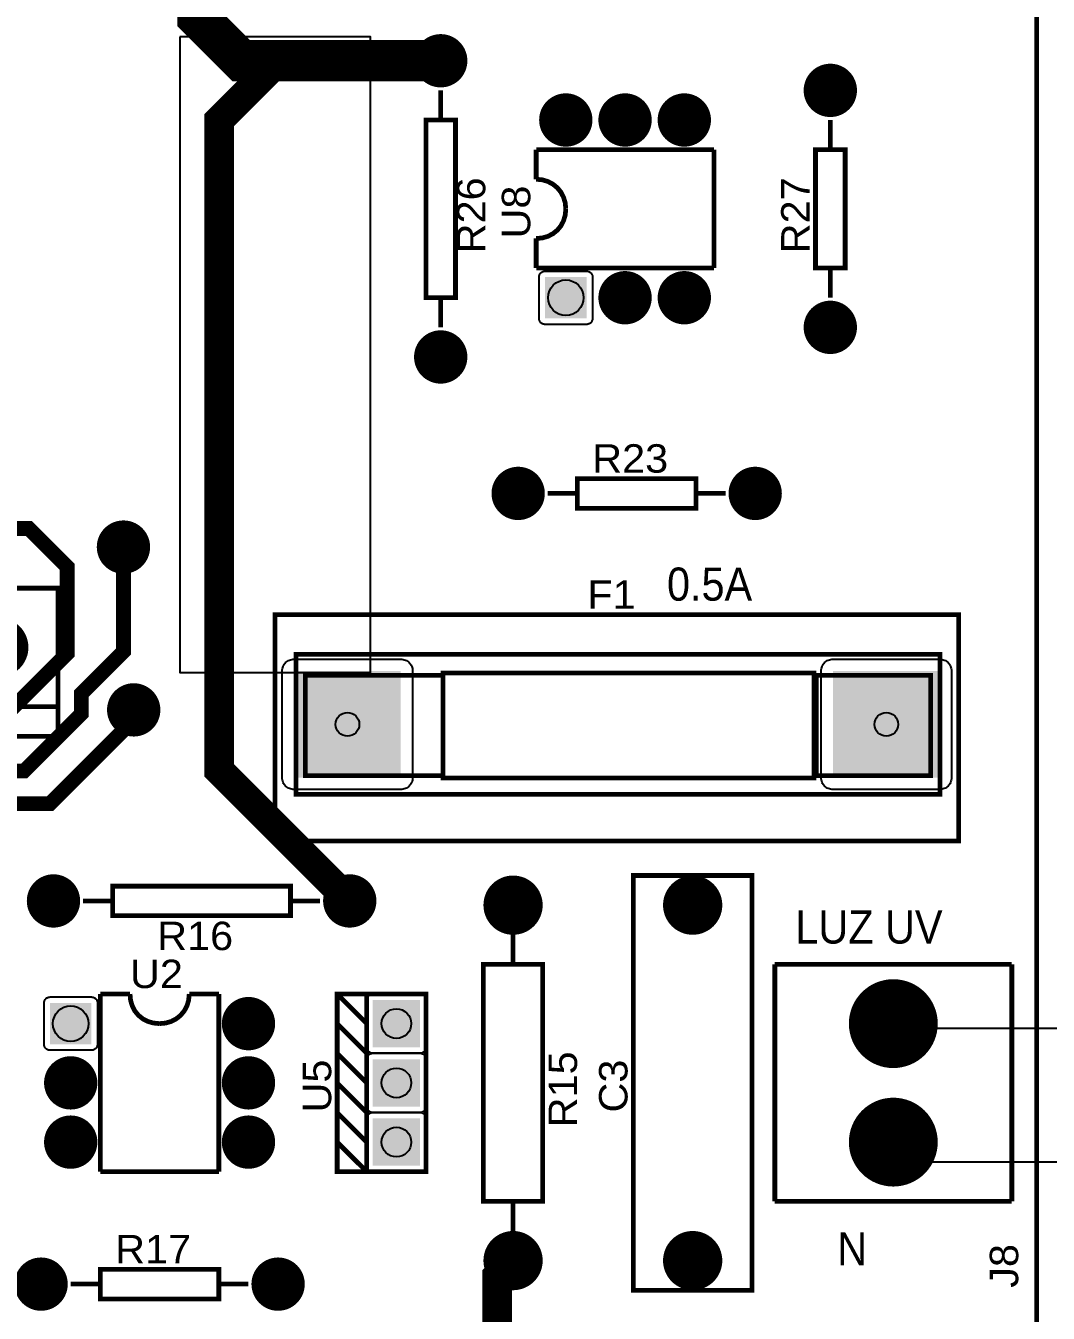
# Model space of a CAD drawing. Header units: inches. Extents: x 0 to 35.7, y 0 to 20.7.
# Drawn here: x 24.823 to 27.556, y 10.121 to 13.563 of the extents above; entities that cross this region are included whole.
import ezdxf

# ---------------------------------------------------------------- set-up
doc = ezdxf.new("R2010")
doc.units = ezdxf.units.IN
doc.header["$MEASUREMENT"] = 0
doc.layers.add('BLK_12AWG', color=7, linetype='Continuous')
doc.styles.get("Standard").update_dxf_attribs({"font": 'arial.ttf'})

# ---------------------------------------------------------------- blocks, each defined once
blk = doc.blocks.new('EPAD')
at = {"const_width": 0.5}
blk.add_lwpolyline([(-0.25, 0, 1), (0.25, 0, 1)], format="xyb", close=True, dxfattribs=at)
blk = doc.blocks.new('RPAD')
blk.add_trace([(-0.5, -0.5), (-0.5, 0.5), (0.5, -0.5), (0.5, 0.5)])
blk = doc.blocks.new('TarjetaCBA2')
for points, const_width in [([(130.5116, 98.0071), (136.4266, 98.0071), (136.4266, 103.2848), (130.5116, 103.2848), (130.5116, 98.0071)], 0.008), ([(130.5116, 98.0071), (136.4266, 98.0071), (136.4266, 103.2848), (130.5116, 103.2848), (130.5116, 98.0071)], 0.008), ([(130.5116, 98.0071), (136.4266, 98.0071), (136.4266, 103.2848), (130.5116, 103.2848), (130.5116, 98.0071)], 0.008), ([(135.1474, 101.4521), (135.0844, 101.4521), (135.0116, 101.5249), (135.0116, 101.9934), (134.8524, 102.1526), (134.6881, 102.1526), (134.6864, 102.1509)], 0.07), ([(135.2675, 100.0339), (135.047, 100.2544), (135.047, 101.3517), (135.1474, 101.4521)], 0.05), ([(135.421, 101.4521), (135.1474, 101.4521)], 0.07), ([(135.421, 101.4021), (135.421, 101.3521)], 0.008), ([(135.421, 101.4021), (135.421, 101.3521)], 0.008), ([(135.421, 101.4021), (135.421, 101.3521)], 0.008), ([(135.396, 101.0521), (135.446, 101.0521), (135.446, 101.3521), (135.396, 101.3521), (135.396, 101.0521)], 0.008), ([(135.396, 101.0521), (135.446, 101.0521), (135.446, 101.3521), (135.396, 101.3521), (135.396, 101.0521)], 0.008), ([(135.396, 101.0521), (135.446, 101.0521), (135.446, 101.3521), (135.396, 101.3521), (135.396, 101.0521)], 0.008), ([(136.0785, 101.3021), (136.0785, 101.3521)], 0.008), ([(136.0785, 101.3021), (136.0785, 101.3521)], 0.008), ([(136.0785, 101.3021), (136.0785, 101.3521)], 0.008), ([(135.5821, 101.2521), (135.5821, 101.3021)], 0.008), ([(135.5821, 101.3021), (135.8821, 101.3021)], 0.008), ([(135.5821, 101.2521), (135.5821, 101.3021)], 0.008), ([(135.5821, 101.3021), (135.8821, 101.3021)], 0.008), ([(135.5821, 101.2521), (135.5821, 101.3021)], 0.008), ([(135.5821, 101.3021), (135.8821, 101.3021)], 0.008), ([(135.8821, 101.1021), (135.8821, 101.3021)], 0.008), ([(135.8821, 101.1021), (135.8821, 101.3021)], 0.008), ([(135.8821, 101.1021), (135.8821, 101.3021)], 0.008), ([(136.0535, 101.1021), (136.1035, 101.1021), (136.1035, 101.3021), (136.0535, 101.3021), (136.0535, 101.1021)], 0.008), ([(136.0535, 101.1021), (136.1035, 101.1021), (136.1035, 101.3021), (136.0535, 101.3021), (136.0535, 101.1021)], 0.008), ([(136.0535, 101.1021), (136.1035, 101.1021), (136.1035, 101.3021), (136.0535, 101.3021), (136.0535, 101.1021)], 0.008), ([(135.6321, 101.2021), (135.6311, 101.2123), (135.6283, 101.2217), (135.6239, 101.2302), (135.6179, 101.2376), (135.6106, 101.2436), (135.6021, 101.2482), (135.5925, 101.2511), (135.5821, 101.2521)], 0.008), ([(135.6321, 101.2021), (135.6311, 101.2123), (135.6283, 101.2217), (135.6239, 101.2302), (135.6179, 101.2376), (135.6106, 101.2436), (135.6021, 101.2482), (135.5925, 101.2511), (135.5821, 101.2521)], 0.008), ([(135.6321, 101.2021), (135.6311, 101.2123), (135.6283, 101.2217), (135.6239, 101.2302), (135.6179, 101.2376), (135.6106, 101.2436), (135.6021, 101.2482), (135.5925, 101.2511), (135.5821, 101.2521)], 0.008), ([(135.6321, 101.2021), (135.6311, 101.1916), (135.6283, 101.182), (135.6239, 101.1735), (135.6179, 101.1662), (135.6106, 101.1603), (135.6021, 101.1558), (135.5925, 101.153), (135.5821, 101.1521)], 0.008), ([(135.6321, 101.2021), (135.6311, 101.1916), (135.6283, 101.182), (135.6239, 101.1735), (135.6179, 101.1662), (135.6106, 101.1603), (135.6021, 101.1558), (135.5925, 101.153), (135.5821, 101.1521)], 0.008), ([(135.6321, 101.2021), (135.6311, 101.1916), (135.6283, 101.182), (135.6239, 101.1735), (135.6179, 101.1662), (135.6106, 101.1603), (135.6021, 101.1558), (135.5925, 101.153), (135.5821, 101.1521)], 0.008), ([(135.5821, 101.1021), (135.5821, 101.1521)], 0.008), ([(135.5821, 101.1021), (135.5821, 101.1521)], 0.008), ([(135.5821, 101.1021), (135.5821, 101.1521)], 0.008), ([(135.5821, 101.1021), (135.8821, 101.1021)], 0.008), ([(135.5821, 101.1021), (135.8821, 101.1021)], 0.008), ([(135.5821, 101.1021), (135.8821, 101.1021)], 0.008), ([(136.0785, 101.0521), (136.0785, 101.1021)], 0.008), ([(136.0785, 101.0521), (136.0785, 101.1021)], 0.008), ([(136.0785, 101.0521), (136.0785, 101.1021)], 0.008), ([(135.421, 101.0521), (135.421, 101.0021)], 0.008), ([(135.421, 101.0521), (135.421, 101.0021)], 0.008), ([(135.421, 101.0521), (135.421, 101.0021)], 0.008), ([(133.8187, 100.1115), (134.0126, 100.3054), (134.6443, 100.3054), (134.7906, 100.4517), (134.7906, 100.5979), (134.726, 100.6626), (134.7226, 100.6626), (133.4199, 100.6626), (133.2974, 100.785), (133.2974, 100.8572), (133.2675, 100.8871)], 0.025), ([(135.6517, 100.6968), (135.8517, 100.6968), (135.8517, 100.7468), (135.6517, 100.7468), (135.6517, 100.6968)], 0.008), ([(135.6517, 100.6968), (135.8517, 100.6968), (135.8517, 100.7468), (135.6517, 100.7468), (135.6517, 100.6968)], 0.008), ([(135.6517, 100.6968), (135.8517, 100.6968), (135.8517, 100.7468), (135.6517, 100.7468), (135.6517, 100.6968)], 0.008), ([(135.6017, 100.7218), (135.6517, 100.7218)], 0.008), ([(135.6017, 100.7218), (135.6517, 100.7218)], 0.008), ([(135.6017, 100.7218), (135.6517, 100.7218)], 0.008), ([(135.8517, 100.7218), (135.9017, 100.7218)], 0.008), ([(135.8517, 100.7218), (135.9017, 100.7218)], 0.008), ([(135.8517, 100.7218), (135.9017, 100.7218)], 0.008), ([(133.9165, 100.1013), (133.9165, 100.1047), (134.065, 100.2533), (134.7181, 100.2533), (134.8144, 100.3496), (134.8144, 100.3836), (134.8856, 100.4548), (134.8856, 100.6312)], 0.025), ([(132.6752, 100.3119), (134.7752, 100.3119), (134.7752, 100.5619), (132.6752, 100.5619), (132.6752, 100.3119)], 0.008), ([(132.6752, 100.3119), (134.7752, 100.3119), (134.7752, 100.5619), (132.6752, 100.5619), (132.6752, 100.3119)], 0.008), ([(132.6752, 100.3119), (134.7752, 100.3119), (134.7752, 100.5619), (132.6752, 100.5619), (132.6752, 100.3119)], 0.008), ([(135.1415, 100.1352), (136.2951, 100.1352), (136.2951, 100.517), (135.1415, 100.517), (135.1415, 100.1352)], 0.008), ([(135.1415, 100.1352), (136.2951, 100.1352), (136.2951, 100.517), (135.1415, 100.517), (135.1415, 100.1352)], 0.008), ([(135.1415, 100.1352), (136.2951, 100.1352), (136.2951, 100.517), (135.1415, 100.517), (135.1415, 100.1352)], 0.008), ([(135.1769, 100.2139), (136.2636, 100.2139), (136.2636, 100.4501), (135.1769, 100.4501), (135.1769, 100.2139)], 0.008), ([(135.1769, 100.2139), (136.2636, 100.2139), (136.2636, 100.4501), (135.1769, 100.4501), (135.1769, 100.2139)], 0.008), ([(135.1769, 100.2139), (136.2636, 100.2139), (136.2636, 100.4501), (135.1769, 100.4501), (135.1769, 100.2139)], 0.008), ([(135.1927, 100.2454), (135.425, 100.2454), (135.425, 100.4147), (135.1927, 100.4147), (135.1927, 100.2454)], 0.008), ([(135.1927, 100.2454), (135.425, 100.2454), (135.425, 100.4147), (135.1927, 100.4147), (135.1927, 100.2454)], 0.008), ([(135.1927, 100.2454), (135.425, 100.2454), (135.425, 100.4147), (135.1927, 100.4147), (135.1927, 100.2454)], 0.008), ([(135.425, 100.2415), (136.051, 100.2415), (136.051, 100.4186), (135.425, 100.4186), (135.425, 100.2415)], 0.008), ([(135.425, 100.2415), (136.051, 100.2415), (136.051, 100.4186), (135.425, 100.4186), (135.425, 100.2415)], 0.008), ([(135.425, 100.2415), (136.051, 100.2415), (136.051, 100.4186), (135.425, 100.4186), (135.425, 100.2415)], 0.008), ([(136.0549, 100.2454), (136.2478, 100.2454), (136.2478, 100.4147), (136.0549, 100.4147), (136.0549, 100.2454)], 0.008), ([(136.0549, 100.2454), (136.2478, 100.2454), (136.2478, 100.4147), (136.0549, 100.4147), (136.0549, 100.2454)], 0.008), ([(136.0549, 100.2454), (136.2478, 100.2454), (136.2478, 100.4147), (136.0549, 100.4147), (136.0549, 100.2454)], 0.008), ([(134.7752, 100.3619), (132.6752, 100.3619)], 0.008), ([(134.7752, 100.3619), (132.6752, 100.3619)], 0.008), ([(134.7752, 100.3619), (132.6752, 100.3619)], 0.008), ([(134.0155, 100.0918), (134.1218, 100.1981), (134.7616, 100.1981), (134.9029, 100.3394), (134.9029, 100.3564)], 0.025), ([(135.7462, 99.3768), (135.9462, 99.3768), (135.9462, 100.0768), (135.7462, 100.0768), (135.7462, 99.3768)], 0.008), ([(135.7462, 99.3768), (135.9462, 99.3768), (135.9462, 100.0768), (135.7462, 100.0768), (135.7462, 99.3768)], 0.008), ([(135.7462, 99.3768), (135.9462, 99.3768), (135.9462, 100.0768), (135.7462, 100.0768), (135.7462, 99.3768)], 0.008), ([(134.8675, 100.0089), (135.1675, 100.0089), (135.1675, 100.0589), (134.8675, 100.0589), (134.8675, 100.0089)], 0.008), ([(134.8675, 100.0089), (135.1675, 100.0089), (135.1675, 100.0589), (134.8675, 100.0589), (134.8675, 100.0089)], 0.008), ([(134.8675, 100.0089), (135.1675, 100.0089), (135.1675, 100.0589), (134.8675, 100.0589), (134.8675, 100.0089)], 0.008), ([(134.8675, 100.0339), (134.8175, 100.0339)], 0.008), ([(134.8675, 100.0339), (134.8175, 100.0339)], 0.008), ([(134.8675, 100.0339), (134.8175, 100.0339)], 0.008), ([(135.2175, 100.0339), (135.1675, 100.0339)], 0.008), ([(135.2175, 100.0339), (135.1675, 100.0339)], 0.008), ([(135.2175, 100.0339), (135.1675, 100.0339)], 0.008), ([(135.5431, 99.9768), (135.5431, 99.9268)], 0.008), ([(135.5431, 99.9768), (135.5431, 99.9268)], 0.008), ([(135.5431, 99.9768), (135.5431, 99.9268)], 0.008), ([(135.4931, 99.5268), (135.5931, 99.5268), (135.5931, 99.9268), (135.4931, 99.9268), (135.4931, 99.5268)], 0.008), ([(135.4931, 99.5268), (135.5931, 99.5268), (135.5931, 99.9268), (135.4931, 99.9268), (135.4931, 99.5268)], 0.008), ([(135.4931, 99.5268), (135.5931, 99.5268), (135.5931, 99.9268), (135.4931, 99.9268), (135.4931, 99.5268)], 0.008), ([(136.3848, 99.9268), (135.9848, 99.9268)], 0.008), ([(135.9848, 99.9268), (135.9848, 99.5268)], 0.008), ([(136.3848, 99.9268), (135.9848, 99.9268)], 0.008), ([(135.9848, 99.9268), (135.9848, 99.5268)], 0.008), ([(136.3848, 99.9268), (135.9848, 99.9268)], 0.008), ([(135.9848, 99.9268), (135.9848, 99.5268)], 0.008), ([(136.3848, 99.9268), (136.3848, 99.5268)], 0.008), ([(136.3848, 99.9268), (136.3848, 99.5268)], 0.008), ([(136.3848, 99.9268), (136.3848, 99.5268)], 0.008), ([(134.8466, 99.8768), (134.8966, 99.8768)], 0.008), ([(134.8466, 99.8768), (134.8466, 99.5768)], 0.008), ([(134.8466, 99.8768), (134.8966, 99.8768)], 0.008), ([(134.8466, 99.8768), (134.8466, 99.5768)], 0.008), ([(134.8466, 99.8768), (134.8966, 99.8768)], 0.008), ([(134.8466, 99.8768), (134.8466, 99.5768)], 0.008), ([(134.9466, 99.8268), (134.9362, 99.8278), (134.9266, 99.8305), (134.9181, 99.835), (134.9108, 99.8409), (134.9048, 99.8482), (134.9004, 99.8568), (134.8976, 99.8663), (134.8966, 99.8768)], 0.008), ([(134.9466, 99.8268), (134.9362, 99.8278), (134.9266, 99.8305), (134.9181, 99.835), (134.9108, 99.8409), (134.9048, 99.8482), (134.9004, 99.8568), (134.8976, 99.8663), (134.8966, 99.8768)], 0.008), ([(134.9466, 99.8268), (134.9362, 99.8278), (134.9266, 99.8305), (134.9181, 99.835), (134.9108, 99.8409), (134.9048, 99.8482), (134.9004, 99.8568), (134.8976, 99.8663), (134.8966, 99.8768)], 0.008), ([(134.9466, 99.8268), (134.9568, 99.8278), (134.9663, 99.8305), (134.9748, 99.835), (134.9821, 99.8409), (134.9882, 99.8482), (134.9928, 99.8568), (134.9956, 99.8663), (134.9966, 99.8768)], 0.008), ([(134.9466, 99.8268), (134.9568, 99.8278), (134.9663, 99.8305), (134.9748, 99.835), (134.9821, 99.8409), (134.9882, 99.8482), (134.9928, 99.8568), (134.9956, 99.8663), (134.9966, 99.8768)], 0.008), ([(134.9466, 99.8268), (134.9568, 99.8278), (134.9663, 99.8305), (134.9748, 99.835), (134.9821, 99.8409), (134.9882, 99.8482), (134.9928, 99.8568), (134.9956, 99.8663), (134.9966, 99.8768)], 0.008), ([(134.9966, 99.8768), (135.0466, 99.8768)], 0.008), ([(134.9966, 99.8768), (135.0466, 99.8768)], 0.008), ([(134.9966, 99.8768), (135.0466, 99.8768)], 0.008), ([(135.0466, 99.8768), (135.0466, 99.5768)], 0.008), ([(135.0466, 99.8768), (135.0466, 99.5768)], 0.008), ([(135.0466, 99.8768), (135.0466, 99.5768)], 0.008), ([(135.2962, 99.5768), (135.3962, 99.5768), (135.3962, 99.8768), (135.2962, 99.8768), (135.2962, 99.5768), (135.2462, 99.5768), (135.2462, 99.8768), (135.2962, 99.8768)], 0.008), ([(135.2962, 99.8268), (135.2462, 99.8768)], 0.008), ([(135.2962, 99.5768), (135.3962, 99.5768), (135.3962, 99.8768), (135.2962, 99.8768), (135.2962, 99.5768), (135.2462, 99.5768), (135.2462, 99.8768), (135.2962, 99.8768)], 0.008), ([(135.2962, 99.8268), (135.2462, 99.8768)], 0.008), ([(135.2962, 99.5768), (135.3962, 99.5768), (135.3962, 99.8768), (135.2962, 99.8768), (135.2962, 99.5768), (135.2462, 99.5768), (135.2462, 99.8768), (135.2962, 99.8768)], 0.008), ([(135.2962, 99.8268), (135.2462, 99.8768)], 0.008), ([(135.2962, 99.7768), (135.2462, 99.8268)], 0.008), ([(135.2962, 99.7768), (135.2462, 99.8268)], 0.008), ([(135.2962, 99.7768), (135.2462, 99.8268)], 0.008), ([(135.2962, 99.7268), (135.2462, 99.7768)], 0.008), ([(135.2962, 99.7268), (135.2462, 99.7768)], 0.008), ([(135.2962, 99.7268), (135.2462, 99.7768)], 0.008), ([(135.2962, 99.6768), (135.2462, 99.7268)], 0.008), ([(135.2962, 99.6768), (135.2462, 99.7268)], 0.008), ([(135.2962, 99.6768), (135.2462, 99.7268)], 0.008), ([(135.2962, 99.6268), (135.2462, 99.6768)], 0.008), ([(135.2962, 99.6268), (135.2462, 99.6768)], 0.008), ([(135.2962, 99.6268), (135.2462, 99.6768)], 0.008), ([(135.2962, 99.5768), (135.2462, 99.6268)], 0.008), ([(135.2962, 99.5768), (135.2462, 99.6268)], 0.008), ([(135.2962, 99.5768), (135.2462, 99.6268)], 0.008), ([(134.8466, 99.5768), (135.0466, 99.5768)], 0.008), ([(134.8466, 99.5768), (135.0466, 99.5768)], 0.008), ([(134.8466, 99.5768), (135.0466, 99.5768)], 0.008), ([(135.5431, 99.5268), (135.5431, 99.4768)], 0.008), ([(135.5431, 99.5268), (135.5431, 99.4768)], 0.008), ([(135.5431, 99.5268), (135.5431, 99.4768)], 0.008), ([(136.3848, 99.5268), (135.9848, 99.5268)], 0.008), ([(136.3848, 99.5268), (135.9848, 99.5268)], 0.008), ([(136.3848, 99.5268), (135.9848, 99.5268)], 0.008), ([(135.1848, 98.7926), (135.3895, 98.7926), (135.5162, 98.9194), (135.5162, 99.4), (135.5431, 99.4268)], 0.05), ([(134.8466, 99.3621), (135.0466, 99.3621), (135.0466, 99.4121), (134.8466, 99.4121), (134.8466, 99.3621)], 0.008), ([(134.8466, 99.3621), (135.0466, 99.3621), (135.0466, 99.4121), (134.8466, 99.4121), (134.8466, 99.3621)], 0.008), ([(134.8466, 99.3621), (135.0466, 99.3621), (135.0466, 99.4121), (134.8466, 99.4121), (134.8466, 99.3621)], 0.008), ([(134.7966, 99.3871), (134.8466, 99.3871)], 0.008), ([(134.7966, 99.3871), (134.8466, 99.3871)], 0.008), ([(134.7966, 99.3871), (134.8466, 99.3871)], 0.008), ([(135.0466, 99.3871), (135.0966, 99.3871)], 0.008), ([(135.0466, 99.3871), (135.0966, 99.3871)], 0.008), ([(135.0466, 99.3871), (135.0966, 99.3871)], 0.008)]:
    blk.add_lwpolyline(points, dxfattribs=dict(const_width=const_width))
blk.add_lwpolyline([(134.9805, 101.4926), (134.9805, 100.4194), (135.3025, 100.4194), (135.3025, 101.4926), (134.9805, 101.4926)])
for points in [[(135.5971, 101.0971), (135.6671, 101.0971), (135.6681, 101.097), (135.6691, 101.0969), (135.6701, 101.0966), (135.671, 101.0963), (135.6719, 101.0959), (135.6727, 101.0954), (135.6735, 101.0948), (135.6742, 101.0942), (135.6748, 101.0935), (135.6754, 101.0927), (135.6759, 101.0919), (135.6763, 101.091), (135.6766, 101.0901), (135.6769, 101.0891), (135.677, 101.0881), (135.6771, 101.0871), (135.6771, 101.0171), (135.677, 101.016), (135.6769, 101.015), (135.6766, 101.0141), (135.6763, 101.0131), (135.6759, 101.0123), (135.6754, 101.0114), (135.6748, 101.0107), (135.6742, 101.01), (135.6735, 101.0093), (135.6727, 101.0088), (135.6719, 101.0083), (135.671, 101.0079), (135.6701, 101.0075), (135.6691, 101.0073), (135.6681, 101.0071), (135.6671, 101.0071), (135.5971, 101.0071), (135.596, 101.0071), (135.595, 101.0073), (135.594, 101.0075), (135.5931, 101.0079), (135.5922, 101.0083), (135.5914, 101.0088), (135.5907, 101.0093), (135.59, 101.01), (135.5893, 101.0107), (135.5887, 101.0114), (135.5882, 101.0123), (135.5878, 101.0131), (135.5875, 101.0141), (135.5873, 101.015), (135.5871, 101.016), (135.5871, 101.0171), (135.5871, 101.0871), (135.5871, 101.0881), (135.5873, 101.0891), (135.5875, 101.0901), (135.5878, 101.091), (135.5882, 101.0919), (135.5887, 101.0927), (135.5893, 101.0935), (135.59, 101.0942), (135.5907, 101.0948), (135.5914, 101.0954), (135.5922, 101.0959), (135.5931, 101.0963), (135.594, 101.0966), (135.595, 101.0969), (135.596, 101.097), (135.5971, 101.0971)], [(135.1736, 100.442), (135.3536, 100.442), (135.3556, 100.4419), (135.3576, 100.4416), (135.3596, 100.4411), (135.3614, 100.4405), (135.3632, 100.4396), (135.3648, 100.4386), (135.3664, 100.4375), (135.3678, 100.4362), (135.3691, 100.4348), (135.3702, 100.4333), (135.3712, 100.4316), (135.372, 100.4299), (135.3727, 100.428), (135.3732, 100.4261), (135.3735, 100.4241), (135.3736, 100.422), (135.3736, 100.242), (135.3735, 100.2399), (135.3732, 100.2379), (135.3727, 100.236), (135.372, 100.2341), (135.3712, 100.2324), (135.3702, 100.2307), (135.3691, 100.2292), (135.3678, 100.2278), (135.3664, 100.2265), (135.3648, 100.2254), (135.3632, 100.2244), (135.3614, 100.2235), (135.3596, 100.2229), (135.3576, 100.2224), (135.3556, 100.2221), (135.3536, 100.222), (135.1736, 100.222), (135.1715, 100.2221), (135.1695, 100.2224), (135.1675, 100.2229), (135.1657, 100.2235), (135.1639, 100.2244), (135.1623, 100.2254), (135.1608, 100.2265), (135.1593, 100.2278), (135.1581, 100.2292), (135.1569, 100.2307), (135.1559, 100.2324), (135.1551, 100.2341), (135.1544, 100.236), (135.154, 100.2379), (135.1537, 100.2399), (135.1536, 100.242), (135.1536, 100.422), (135.1537, 100.4241), (135.154, 100.4261), (135.1544, 100.428), (135.1551, 100.4299), (135.1559, 100.4316), (135.1569, 100.4333), (135.1581, 100.4348), (135.1593, 100.4362), (135.1608, 100.4375), (135.1623, 100.4386), (135.1639, 100.4396), (135.1657, 100.4405), (135.1675, 100.4411), (135.1695, 100.4416), (135.1715, 100.4419), (135.1736, 100.442)], [(136.083, 100.442), (136.263, 100.442), (136.2651, 100.4419), (136.2671, 100.4416), (136.269, 100.4411), (136.2709, 100.4405), (136.2726, 100.4396), (136.2743, 100.4386), (136.2758, 100.4375), (136.2772, 100.4362), (136.2785, 100.4348), (136.2796, 100.4333), (136.2806, 100.4316), (136.2815, 100.4299), (136.2821, 100.428), (136.2826, 100.4261), (136.2829, 100.4241), (136.283, 100.422), (136.283, 100.242), (136.2829, 100.2399), (136.2826, 100.2379), (136.2821, 100.236), (136.2815, 100.2341), (136.2806, 100.2324), (136.2796, 100.2307), (136.2785, 100.2292), (136.2772, 100.2278), (136.2758, 100.2265), (136.2743, 100.2254), (136.2726, 100.2244), (136.2709, 100.2235), (136.269, 100.2229), (136.2671, 100.2224), (136.2651, 100.2221), (136.263, 100.222), (136.083, 100.222), (136.0809, 100.2221), (136.0789, 100.2224), (136.077, 100.2229), (136.0751, 100.2235), (136.0734, 100.2244), (136.0717, 100.2254), (136.0702, 100.2265), (136.0688, 100.2278), (136.0675, 100.2292), (136.0664, 100.2307), (136.0654, 100.2324), (136.0645, 100.2341), (136.0639, 100.236), (136.0634, 100.2379), (136.0631, 100.2399), (136.063, 100.242), (136.063, 100.422), (136.0631, 100.4241), (136.0634, 100.4261), (136.0639, 100.428), (136.0645, 100.4299), (136.0654, 100.4316), (136.0664, 100.4333), (136.0675, 100.4348), (136.0688, 100.4362), (136.0702, 100.4375), (136.0717, 100.4386), (136.0734, 100.4396), (136.0751, 100.4405), (136.077, 100.4411), (136.0789, 100.4416), (136.0809, 100.4419), (136.083, 100.442)], [(134.8416, 99.8618), (134.8416, 99.7918), (134.8416, 99.7908), (134.8414, 99.7898), (134.8412, 99.7888), (134.8409, 99.7879), (134.8404, 99.787), (134.8399, 99.7862), (134.8394, 99.7854), (134.8387, 99.7847), (134.838, 99.784), (134.8373, 99.7835), (134.8364, 99.783), (134.8356, 99.7826), (134.8346, 99.7822), (134.8337, 99.782), (134.8327, 99.7818), (134.8316, 99.7818), (134.7616, 99.7818), (134.7606, 99.7818), (134.7596, 99.782), (134.7586, 99.7822), (134.7577, 99.7826), (134.7568, 99.783), (134.756, 99.7835), (134.7552, 99.784), (134.7545, 99.7847), (134.7539, 99.7854), (134.7533, 99.7862), (134.7528, 99.787), (134.7524, 99.7879), (134.7521, 99.7888), (134.7518, 99.7898), (134.7517, 99.7908), (134.7516, 99.7918), (134.7516, 99.8618), (134.7517, 99.8628), (134.7518, 99.8638), (134.7521, 99.8648), (134.7524, 99.8657), (134.7528, 99.8666), (134.7533, 99.8674), (134.7539, 99.8682), (134.7545, 99.8689), (134.7552, 99.8695), (134.756, 99.8701), (134.7568, 99.8706), (134.7577, 99.871), (134.7586, 99.8714), (134.7596, 99.8716), (134.7606, 99.8717), (134.7616, 99.8718), (134.8316, 99.8718), (134.8327, 99.8717), (134.8337, 99.8716), (134.8346, 99.8714), (134.8356, 99.871), (134.8364, 99.8706), (134.8373, 99.8701), (134.838, 99.8695), (134.8387, 99.8689), (134.8394, 99.8682), (134.8399, 99.8674), (134.8404, 99.8666), (134.8409, 99.8657), (134.8412, 99.8648), (134.8414, 99.8638), (134.8416, 99.8628), (134.8416, 99.8618)], [(135.2962, 99.7868), (135.2962, 99.8668), (135.2963, 99.8678), (135.2964, 99.8688), (135.2967, 99.8698), (135.297, 99.8707), (135.2974, 99.8716), (135.2979, 99.8724), (135.2985, 99.8732), (135.2991, 99.8739), (135.2998, 99.8745), (135.3006, 99.8751), (135.3014, 99.8756), (135.3023, 99.876), (135.3032, 99.8764), (135.3042, 99.8766), (135.3052, 99.8767), (135.3062, 99.8768), (135.3862, 99.8768), (135.3873, 99.8767), (135.3883, 99.8766), (135.3892, 99.8764), (135.3902, 99.876), (135.391, 99.8756), (135.3919, 99.8751), (135.3926, 99.8745), (135.3933, 99.8739), (135.394, 99.8732), (135.3946, 99.8724), (135.395, 99.8716), (135.3955, 99.8707), (135.3958, 99.8698), (135.396, 99.8688), (135.3962, 99.8678), (135.3962, 99.8668), (135.3962, 99.7868), (135.3962, 99.7858), (135.396, 99.7848), (135.3958, 99.7838), (135.3955, 99.7829), (135.395, 99.782), (135.3946, 99.7812), (135.394, 99.7804), (135.3933, 99.7797), (135.3926, 99.779), (135.3919, 99.7785), (135.391, 99.778), (135.3902, 99.7776), (135.3892, 99.7772), (135.3883, 99.777), (135.3873, 99.7768), (135.3862, 99.7768), (135.3062, 99.7768), (135.3052, 99.7768), (135.3042, 99.777), (135.3032, 99.7772), (135.3023, 99.7776), (135.3014, 99.778), (135.3006, 99.7785), (135.2998, 99.779), (135.2991, 99.7797), (135.2985, 99.7804), (135.2979, 99.7812), (135.2974, 99.782), (135.297, 99.7829), (135.2967, 99.7838), (135.2964, 99.7848), (135.2963, 99.7858), (135.2962, 99.7868)], [(135.2962, 99.6868), (135.2962, 99.7668), (135.2963, 99.7678), (135.2964, 99.7688), (135.2967, 99.7698), (135.297, 99.7707), (135.2974, 99.7716), (135.2979, 99.7724), (135.2985, 99.7732), (135.2991, 99.7739), (135.2998, 99.7745), (135.3006, 99.7751), (135.3014, 99.7756), (135.3023, 99.776), (135.3032, 99.7764), (135.3042, 99.7766), (135.3052, 99.7767), (135.3062, 99.7768), (135.3862, 99.7768), (135.3873, 99.7767), (135.3883, 99.7766), (135.3892, 99.7764), (135.3902, 99.776), (135.391, 99.7756), (135.3919, 99.7751), (135.3926, 99.7745), (135.3933, 99.7739), (135.394, 99.7732), (135.3946, 99.7724), (135.395, 99.7716), (135.3955, 99.7707), (135.3958, 99.7698), (135.396, 99.7688), (135.3962, 99.7678), (135.3962, 99.7668), (135.3962, 99.6868), (135.3962, 99.6858), (135.396, 99.6848), (135.3958, 99.6838), (135.3955, 99.6829), (135.395, 99.682), (135.3946, 99.6812), (135.394, 99.6804), (135.3933, 99.6797), (135.3926, 99.679), (135.3919, 99.6785), (135.391, 99.678), (135.3902, 99.6776), (135.3892, 99.6772), (135.3883, 99.677), (135.3873, 99.6768), (135.3862, 99.6768), (135.3062, 99.6768), (135.3052, 99.6768), (135.3042, 99.677), (135.3032, 99.6772), (135.3023, 99.6776), (135.3014, 99.678), (135.3006, 99.6785), (135.2998, 99.679), (135.2991, 99.6797), (135.2985, 99.6804), (135.2979, 99.6812), (135.2974, 99.682), (135.297, 99.6829), (135.2967, 99.6838), (135.2964, 99.6848), (135.2963, 99.6858), (135.2962, 99.6868)], [(135.2962, 99.5868), (135.2962, 99.6668), (135.2963, 99.6678), (135.2964, 99.6688), (135.2967, 99.6698), (135.297, 99.6707), (135.2974, 99.6716), (135.2979, 99.6724), (135.2985, 99.6732), (135.2991, 99.6739), (135.2998, 99.6745), (135.3006, 99.6751), (135.3014, 99.6756), (135.3023, 99.676), (135.3032, 99.6764), (135.3042, 99.6766), (135.3052, 99.6767), (135.3062, 99.6768), (135.3862, 99.6768), (135.3873, 99.6767), (135.3883, 99.6766), (135.3892, 99.6764), (135.3902, 99.676), (135.391, 99.6756), (135.3919, 99.6751), (135.3926, 99.6745), (135.3933, 99.6739), (135.394, 99.6732), (135.3946, 99.6724), (135.395, 99.6716), (135.3955, 99.6707), (135.3958, 99.6698), (135.396, 99.6688), (135.3962, 99.6678), (135.3962, 99.6668), (135.3962, 99.5868), (135.3962, 99.5858), (135.396, 99.5848), (135.3958, 99.5838), (135.3955, 99.5829), (135.395, 99.582), (135.3946, 99.5812), (135.394, 99.5804), (135.3933, 99.5797), (135.3926, 99.579), (135.3919, 99.5785), (135.391, 99.578), (135.3902, 99.5776), (135.3892, 99.5772), (135.3883, 99.577), (135.3873, 99.5768), (135.3862, 99.5768), (135.3062, 99.5768), (135.3052, 99.5768), (135.3042, 99.577), (135.3032, 99.5772), (135.3023, 99.5776), (135.3014, 99.578), (135.3006, 99.5785), (135.2998, 99.579), (135.2991, 99.5797), (135.2985, 99.5804), (135.2979, 99.5812), (135.2974, 99.582), (135.297, 99.5829), (135.2967, 99.5838), (135.2964, 99.5848), (135.2963, 99.5858), (135.2962, 99.5868)]]:
    blk.add_lwpolyline(points, close=True)
for centre, radius in [((135.421, 101.4521), 0.025), ((136.0785, 101.4021), 0.025), ((135.6321, 101.3521), 0.03), ((135.7321, 101.3521), 0.03), ((135.8321, 101.3521), 0.03), ((135.6321, 101.0521), 0.03), ((135.7321, 101.0521), 0.03), ((135.8321, 101.0521), 0.03), ((136.0785, 101.0021), 0.025), ((135.421, 100.9521), 0.025), ((135.5517, 100.7218), 0.025), ((135.9517, 100.7218), 0.025), ((134.8856, 100.6312), 0.025), ((134.9029, 100.3564), 0.025), ((135.2636, 100.332), 0.02), ((136.173, 100.332), 0.02), ((134.7675, 100.0339), 0.025), ((135.2675, 100.0339), 0.025), ((135.5431, 100.0268), 0.025), ((135.8462, 100.0268), 0.025), ((134.7966, 99.8268), 0.03), ((135.0966, 99.8268), 0.03), ((135.3462, 99.8268), 0.025), ((136.1848, 99.8268), 0.03), ((134.7966, 99.7268), 0.03), ((135.0966, 99.7268), 0.03), ((135.3462, 99.7268), 0.025), ((134.7966, 99.6268), 0.03), ((135.0966, 99.6268), 0.03), ((135.3462, 99.6268), 0.025), ((136.1848, 99.6268), 0.03), ((135.5431, 99.4268), 0.025), ((135.8462, 99.4268), 0.025), ((134.7466, 99.3871), 0.025), ((135.1466, 99.3871), 0.025)]:
    blk.add_circle(centre, radius)
for name, p, xscale, yscale in [('EPAD', (135.421, 101.4521), 0.09, 0.09), ('EPAD', (135.421, 101.4521), 0.07, 0.07), ('EPAD', (136.0785, 101.4021), 0.09, 0.09), ('EPAD', (136.0785, 101.4021), 0.07, 0.07), ('EPAD', (135.6321, 101.3521), 0.09, 0.09), ('EPAD', (135.6321, 101.3521), 0.07, 0.07), ('EPAD', (135.7321, 101.3521), 0.09, 0.09), ('EPAD', (135.7321, 101.3521), 0.07, 0.07), ('EPAD', (135.8321, 101.3521), 0.09, 0.09), ('EPAD', (135.8321, 101.3521), 0.07, 0.07), ('RPAD', (135.6321, 101.0521), 0.07, 0.07), ('EPAD', (135.7321, 101.0521), 0.09, 0.09), ('EPAD', (135.7321, 101.0521), 0.07, 0.07), ('EPAD', (135.8321, 101.0521), 0.09, 0.09), ('EPAD', (135.8321, 101.0521), 0.07, 0.07), ('EPAD', (136.0785, 101.0021), 0.09, 0.09), ('EPAD', (136.0785, 101.0021), 0.07, 0.07), ('EPAD', (135.421, 100.9521), 0.09, 0.09), ('EPAD', (135.421, 100.9521), 0.07, 0.07), ('EPAD', (135.5517, 100.7218), 0.09, 0.09), ('EPAD', (135.5517, 100.7218), 0.07, 0.07), ('EPAD', (135.9517, 100.7218), 0.09, 0.09), ('EPAD', (135.9517, 100.7218), 0.07, 0.07), ('EPAD', (134.8856, 100.6312), 0.09, 0.09), ('EPAD', (134.8856, 100.6312), 0.07, 0.07), ('EPAD', (134.6752, 100.4619), 0.1, 0.1), ('RPAD', (135.2636, 100.332), 0.18, 0.18), ('RPAD', (136.173, 100.332), 0.18, 0.18), ('EPAD', (134.9029, 100.3564), 0.09, 0.09), ('EPAD', (134.9029, 100.3564), 0.07, 0.07), ('EPAD', (134.7675, 100.0339), 0.09, 0.09), ('EPAD', (135.2675, 100.0339), 0.09, 0.09), ('EPAD', (134.7675, 100.0339), 0.07, 0.07), ('EPAD', (135.2675, 100.0339), 0.07, 0.07), ('EPAD', (135.5431, 100.0268), 0.1, 0.1), ('EPAD', (135.5431, 100.0268), 0.08, 0.08), ('EPAD', (135.8462, 100.0268), 0.1, 0.1), ('EPAD', (135.8462, 100.0268), 0.08, 0.08), ('EPAD', (136.1848, 99.8268), 0.15, 0.15), ('EPAD', (136.1848, 99.8268), 0.12, 0.12), ('EPAD', (135.0966, 99.8268), 0.09, 0.09), ('EPAD', (135.0966, 99.8268), 0.07, 0.07), ('EPAD', (134.7966, 99.7268), 0.09, 0.09), ('EPAD', (134.7966, 99.7268), 0.07, 0.07), ('EPAD', (135.0966, 99.7268), 0.09, 0.09), ('EPAD', (135.0966, 99.7268), 0.07, 0.07), ('EPAD', (136.1848, 99.6268), 0.15, 0.15), ('EPAD', (134.7966, 99.6268), 0.09, 0.09), ('EPAD', (135.0966, 99.6268), 0.09, 0.09), ('EPAD', (136.1848, 99.6268), 0.12, 0.12), ('EPAD', (134.7966, 99.6268), 0.07, 0.07), ('EPAD', (135.0966, 99.6268), 0.07, 0.07), ('EPAD', (135.5431, 99.4268), 0.1, 0.1), ('EPAD', (135.8462, 99.4268), 0.1, 0.1), ('EPAD', (135.5431, 99.4268), 0.08, 0.08), ('EPAD', (135.8462, 99.4268), 0.08, 0.08), ('EPAD', (134.7466, 99.3871), 0.09, 0.09), ('EPAD', (135.1466, 99.3871), 0.09, 0.09), ('EPAD', (134.7466, 99.3871), 0.07, 0.07), ('EPAD', (135.1466, 99.3871), 0.07, 0.07)]:
    blk.add_blockref(name, p, dxfattribs=dict(xscale=xscale, yscale=yscale))
for p, xscale, yscale, rotation in [((134.7966, 99.8268), 0.07, 0.07, 270), ((135.3462, 99.8268), 0.08, 0.08, 90), ((135.3462, 99.7268), 0.08, 0.08, 90), ((135.3462, 99.6268), 0.08, 0.08, 90)]:
    blk.add_blockref('RPAD', p, dxfattribs=dict(xscale=xscale, yscale=yscale, rotation=rotation))
at = {"width": 1.041667}
for s, p in [('R26', (135.4962, 101.1271)), ('R26', (135.4962, 101.1271)), ('R26', (135.4962, 101.1271)), ('R27', (136.0435, 101.1271)), ('R27', (136.0435, 101.1271)), ('R27', (136.0435, 101.1271)), ('U8', (135.5721, 101.1521)), ('U8', (135.5721, 101.1521)), ('U8', (135.5721, 101.1521)), ('R15', (135.6511, 99.6518)), ('R15', (135.6511, 99.6518)), ('R15', (135.6511, 99.6518)), ('U5', (135.2362, 99.6768)), ('U5', (135.2362, 99.6768)), ('U5', (135.2362, 99.6768)), ('C3', (135.7362, 99.6768)), ('C3', (135.7362, 99.6768)), ('C3', (135.7362, 99.6768)), ('J8', (136.3956, 99.381)), ('J8', (136.3956, 99.381)), ('J8', (136.3956, 99.381))]:
    blk.add_text(s, height=0.048, rotation=90, dxfattribs=at).set_placement(p)
for s, height, width, p in [('R23', 0.048, 1.041667, (135.6767, 100.7568)), ('R23', 0.048, 1.041667, (135.6767, 100.7568)), ('R23', 0.048, 1.041667, (135.6767, 100.7568)), ('0.5A', 0.056, 0.892857, (135.8029, 100.5407)), ('0.5A', 0.056, 0.892857, (135.8029, 100.5407)), ('0.5A', 0.056, 0.892857, (135.8029, 100.5407)), ('F1', 0.048, 1.041667, (135.6683, 100.527)), ('F1', 0.048, 1.041667, (135.6683, 100.527)), ('F1', 0.048, 1.041667, (135.6683, 100.527)), ('LUZ UV', 0.056, 0.892857, (136.0195, 99.9619)), ('LUZ UV', 0.056, 0.892857, (136.0195, 99.9619)), ('LUZ UV', 0.056, 0.892857, (136.0195, 99.9619)), ('R16', 0.048, 1.041667, (134.9425, 99.9509)), ('R16', 0.048, 1.041667, (134.9425, 99.9509)), ('R16', 0.048, 1.041667, (134.9425, 99.9509)), ('U2', 0.048, 1.041667, (134.8966, 99.8868)), ('U2', 0.048, 1.041667, (134.8966, 99.8868)), ('U2', 0.048, 1.041667, (134.8966, 99.8868)), ('R17', 0.048, 1.041667, (134.8716, 99.4221)), ('R17', 0.048, 1.041667, (134.8716, 99.4221)), ('R17', 0.048, 1.041667, (134.8716, 99.4221)), ('N', 0.056, 0.892857, (136.0903, 99.4186)), ('N', 0.056, 0.892857, (136.0903, 99.4186)), ('N', 0.056, 0.892857, (136.0903, 99.4186))]:
    blk.add_text(s, height=height, dxfattribs=dict(width=width)).set_placement(p)

msp = doc.modelspace()

# ---------------------------------------------------------------- linework, layer by layer
at = {"layer": 'BLK_12AWG'}
for p, q in [((28.4389, 10.8821), (27.1916, 10.8821)), ((28.9389, 10.5249), (27.132, 10.5249))]:
    msp.add_line(p, q, dxfattribs=at)

# ---------------------------------------------------------------- block references
at = {"layer": 'BLK_12AWG', "xscale": 1.584, "yscale": 1.584, "zscale": 1.584}
msp.add_blockref('TarjetaCBA2', (-188.575, -147.2307), dxfattribs=at)

doc.saveas('drawing.dxf')
